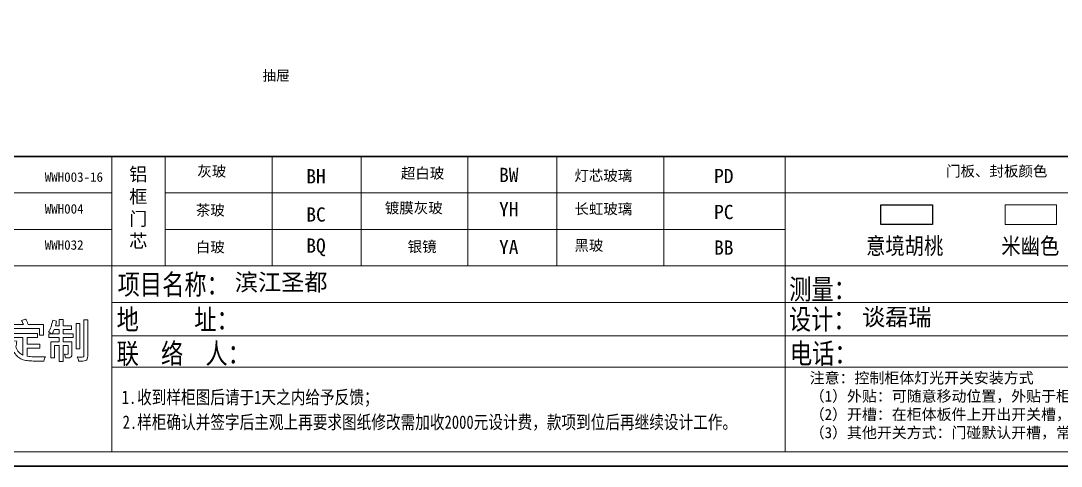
# Model space of a CAD drawing. Header units: millimetres. Extents: x 29318 to 134049, y -332664 to 3734.
# Drawn here: x 57236 to 63989, y -174661 to -171770 of the extents above; entities that cross this region are included whole.
import ezdxf

# ---------------------------------------------------------------- set-up
doc = ezdxf.new("R2010")
doc.units = ezdxf.units.MM
for name, color, linetype in [('03文字', 255, 'Continuous'), ('_U+56FE_U+5C42 1', 7, 'Continuous'), ('blue', 206, 'Continuous')]:
    doc.layers.add(name, color=color, linetype=linetype)
doc.layers.add('08打印', color=7, linetype='Continuous', plot=False)
doc.layers.add('内框图层', color=1, linetype='Continuous', plot=False)
for name, color, linetype, lineweight in [('222', 7, 'Continuous', 0), ('样柜柜体色', 30, 'Continuous', 9), ('样柜门板色', 4, 'Continuous', 18)]:
    doc.layers.add(name, color=color, linetype=linetype, lineweight=lineweight)
doc.styles.add('MtXpl__2', font='simhei.ttf')
doc.styles.add('宋体', font='', dxfattribs={"height": 40})
doc.styles.add('样式 4', font='', dxfattribs={"width": 0.8})
doc.styles.add('黑体', font='simhei.ttf')
doc.styles.get('宋体').set_extended_font_data('SimSun')
doc.styles.get('样式 4').set_extended_font_data('PMingLiU')

# ---------------------------------------------------------------- blocks, each defined once
blk = doc.blocks.new('莫干山标准图框8.9')
at = {"layer": '_U+56FE_U+5C42 1', "lineweight": 0}
blk.add_lwpolyline([(334724.4, 218231), (334703.1, 218231), (334703.1, 218088.4), (334724.4, 218088.4), (334724.4, 218231)], dxfattribs=at)
for points, knots in [([(334336.2, 218201.5), (334336.2, 218201.5), (334497.3, 218201.5), (334497.3, 218201.5), (334497.3, 218201.5), (334497.3, 218165.1), (334497.3, 218165.1), (334497.3, 218165.1), (334520.9, 218165.1), (334520.9, 218165.1), (334520.9, 218165.1), (334520.9, 218224.1), (334520.9, 218224.1), (334520.9, 218224.1), (334434, 218224.1), (334434, 218224.1), (334432.5, 218228.6), (334430.5, 218233.6), (334427.9, 218239.1), (334425.4, 218244.6), (334422.8, 218249.7), (334420.1, 218254.6), (334420.1, 218254.6), (334397.3, 218247.6), (334397.3, 218247.6), (334399.1, 218244), (334400.9, 218240.1), (334402.6, 218236), (334404.4, 218231.9), (334405.9, 218227.9), (334407.2, 218224.1), (334407.2, 218224.1), (334313.6, 218224.1), (334313.6, 218224.1), (334313.6, 218224.1), (334313.6, 218165.1), (334313.6, 218165.1), (334313.6, 218165.1), (334336.2, 218165.1), (334336.2, 218165.1), (334336.2, 218165.1), (334336.2, 218201.5), (334336.2, 218201.5)], [0, 0, 0, 0, 1, 1, 1, 2, 2, 2, 3, 3, 3, 4, 4, 4, 5, 5, 5, 6, 6, 6, 7, 7, 7, 8, 8, 8, 9, 9, 9, 10, 10, 10, 11, 11, 11, 12, 12, 12, 13, 13, 13, 14, 14, 14, 14]), ([(334630.8, 218196.2), (334630.8, 218196.2), (334678.2, 218196.2), (334678.2, 218196.2), (334678.2, 218196.2), (334678.2, 218217.8), (334678.2, 218217.8), (334678.2, 218217.8), (334630.8, 218217.8), (334630.8, 218217.8), (334630.8, 218217.8), (334630.8, 218252.1), (334630.8, 218252.1), (334630.8, 218252.1), (334609, 218252.1), (334609, 218252.1), (334609, 218252.1), (334609, 218217.8), (334609, 218217.8), (334609, 218217.8), (334587.4, 218217.8), (334587.4, 218217.8), (334588.5, 218221.9), (334589.7, 218226.2), (334590.7, 218230.5), (334591.8, 218234.8), (334592.9, 218239), (334593.8, 218243.3), (334593.8, 218243.3), (334572.3, 218248), (334572.3, 218248), (334569.9, 218235.6), (334566.7, 218223.5), (334562.7, 218211.6), (334558.6, 218199.8), (334553.9, 218189.5), (334548.4, 218181), (334551.2, 218179.9), (334554.6, 218178.6), (334558.5, 218177.1), (334562.4, 218175.5), (334565.5, 218174.1), (334567.8, 218172.7), (334567.8, 218172.7), (334550.7, 218172.7), (334550.7, 218172.7), (334550.7, 218172.7), (334550.7, 218150.8), (334550.7, 218150.8), (334550.7, 218150.8), (334609, 218150.8), (334609, 218150.8), (334609, 218150.8), (334609, 218127.8), (334609, 218127.8), (334609, 218127.8), (334561.3, 218127.8), (334561.3, 218127.8), (334561.3, 218127.8), (334561.3, 218037.6), (334561.3, 218037.6), (334561.3, 218037.6), (334581.9, 218037.6), (334581.9, 218037.6), (334581.9, 218037.6), (334581.9, 218106.4), (334581.9, 218106.4), (334581.9, 218106.4), (334609, 218106.4), (334609, 218106.4), (334609, 218106.4), (334609, 218017.2), (334609, 218017.2), (334609, 218017.2), (334630.8, 218017.2), (334630.8, 218017.2), (334630.8, 218017.2), (334630.8, 218106.4), (334630.8, 218106.4), (334630.8, 218106.4), (334659.6, 218106.4), (334659.6, 218106.4), (334659.6, 218106.4), (334659.6, 218060.6), (334659.6, 218060.6), (334659.6, 218058.3), (334658.5, 218057.2), (334656.4, 218057.2), (334655.1, 218057), (334652.7, 218056.9), (334649.3, 218056.9), (334645.9, 218056.9), (334642, 218057), (334637.5, 218057.2), (334639, 218054.3), (334640.3, 218050.9), (334641.5, 218047), (334642.7, 218043.1), (334643.4, 218039.8), (334643.7, 218036.8), (334650.2, 218036.7), (334655.8, 218036.8), (334660.5, 218037.1), (334665.2, 218037.4), (334669.2, 218038.5), (334672.5, 218040.4), (334675.8, 218042.3), (334678, 218044.8), (334679, 218047.9), (334680, 218051), (334680.5, 218055.1), (334680.5, 218060), (334680.5, 218060), (334680.5, 218127.8), (334680.5, 218127.8), (334680.5, 218127.8), (334630.8, 218127.8), (334630.8, 218127.8), (334630.8, 218127.8), (334630.8, 218150.8), (334630.8, 218150.8), (334630.8, 218150.8), (334687.9, 218150.8), (334687.9, 218150.8), (334687.9, 218150.8), (334687.9, 218172.7), (334687.9, 218172.7), (334687.9, 218172.7), (334630.8, 218172.7), (334630.8, 218172.7), (334630.8, 218172.7), (334630.8, 218196.2), (334630.8, 218196.2)], [0, 0, 0, 0, 1, 1, 1, 2, 2, 2, 3, 3, 3, 4, 4, 4, 5, 5, 5, 6, 6, 6, 7, 7, 7, 8, 8, 8, 9, 9, 9, 10, 10, 10, 11, 11, 11, 12, 12, 12, 13, 13, 13, 14, 14, 14, 15, 15, 15, 16, 16, 16, 17, 17, 17, 18, 18, 18, 19, 19, 19, 20, 20, 20, 21, 21, 21, 22, 22, 22, 23, 23, 23, 24, 24, 24, 25, 25, 25, 26, 26, 26, 27, 27, 27, 28, 28, 28, 29, 29, 29, 30, 30, 30, 31, 31, 31, 32, 32, 32, 33, 33, 33, 34, 34, 34, 35, 35, 35, 36, 36, 36, 37, 37, 37, 38, 38, 38, 39, 39, 39, 40, 40, 40, 41, 41, 41, 42, 42, 42, 43, 43, 43, 44, 44, 44, 44]), ([(334746.8, 218250), (334746.8, 218250), (334746.8, 218047.4), (334746.8, 218047.4), (334746.8, 218045.3), (334746.4, 218043.9), (334745.6, 218043.1), (334744.9, 218042.4), (334743.5, 218042), (334741.5, 218042), (334739.4, 218041.8), (334735.3, 218041.7), (334729.4, 218041.7), (334723.4, 218041.7), (334717, 218041.9), (334710, 218042.3), (334711.7, 218038.8), (334713.2, 218034.7), (334714.6, 218029.9), (334716, 218025.1), (334717, 218021), (334717.5, 218017.8), (334726.9, 218017.8), (334735, 218018), (334741.8, 218018.5), (334748.6, 218019), (334754, 218020.3), (334757.9, 218022.4), (334762.1, 218024.5), (334765, 218027.4), (334766.6, 218031.2), (334768.3, 218034.9), (334769.1, 218040.4), (334769.1, 218047.7), (334769.1, 218047.7), (334769.1, 218250), (334769.1, 218250), (334769.1, 218250), (334746.8, 218250), (334746.8, 218250)], [0, 0, 0, 0, 1, 1, 1, 2, 2, 2, 3, 3, 3, 4, 4, 4, 5, 5, 5, 6, 6, 6, 7, 7, 7, 8, 8, 8, 9, 9, 9, 10, 10, 10, 11, 11, 11, 12, 12, 12, 13, 13, 13, 13]), ([(334609, 218172.7), (334609, 218172.7), (334569, 218172.7), (334569, 218172.7), (334571, 218176), (334572.9, 218179.6), (334574.7, 218183.5), (334576.5, 218187.5), (334578.3, 218191.7), (334579.9, 218196.2), (334579.9, 218196.2), (334609, 218196.2), (334609, 218196.2), (334609, 218196.2), (334609, 218172.7), (334609, 218172.7)], [0, 0, 0, 0, 1, 1, 1, 2, 2, 2, 3, 3, 3, 4, 4, 4, 5, 5, 5, 5]), ([(334496.3, 218043.4), (334489.5, 218043.4), (334483.2, 218043.4), (334477.3, 218043.4), (334471.5, 218043.4), (334467.1, 218043.4), (334464.3, 218043.4), (334458, 218043.4), (334451.9, 218043.6), (334445.9, 218043.9), (334440, 218044.3), (334434.3, 218045), (334428.8, 218046), (334428.8, 218046), (334428.8, 218091.1), (334428.8, 218091.1), (334428.8, 218091.1), (334499.8, 218091.1), (334499.8, 218091.1), (334499.8, 218091.1), (334499.8, 218113.5), (334499.8, 218113.5), (334499.8, 218113.5), (334428.8, 218113.5), (334428.8, 218113.5), (334428.8, 218113.5), (334428.8, 218150.9), (334428.8, 218150.9), (334428.8, 218150.9), (334487.4, 218150.9), (334487.4, 218150.9), (334487.4, 218150.9), (334487.4, 218173.6), (334487.4, 218173.6), (334487.4, 218173.6), (334347.6, 218173.6), (334347.6, 218173.6), (334347.6, 218173.6), (334347.6, 218150.9), (334347.6, 218150.9), (334347.6, 218150.9), (334405, 218150.9), (334405, 218150.9), (334405, 218150.9), (334405, 218052.7), (334405, 218052.7), (334396.2, 218056.6), (334388.4, 218062.2), (334381.6, 218069.5), (334374.9, 218076.7), (334369.2, 218086.4), (334364.8, 218098.6), (334366.1, 218103.6), (334367.2, 218108.8), (334368, 218114.3), (334368.8, 218119.8), (334369.6, 218125.4), (334370.5, 218131.1), (334370.5, 218131.1), (334347.1, 218133.6), (334347.1, 218133.6), (334344.7, 218110.8), (334340, 218090.6), (334333.1, 218073.2), (334326.3, 218055.7), (334316, 218041.7), (334302.5, 218031), (334303.8, 218030.2), (334305.3, 218029.1), (334307.1, 218027.7), (334308.8, 218026.3), (334310.5, 218024.9), (334312.3, 218023.3), (334314, 218021.8), (334315.7, 218020.2), (334317.2, 218018.7), (334318.8, 218017.1), (334320, 218015.8), (334320.8, 218014.8), (334328.6, 218021.9), (334335.4, 218029.9), (334341.2, 218038.9), (334347, 218047.9), (334351.9, 218057.9), (334356.1, 218068.9), (334361.7, 218058.6), (334368.2, 218050.3), (334375.4, 218043.8), (334382.7, 218037.4), (334390.8, 218032.3), (334399.8, 218028.7), (334408.7, 218025.1), (334418.4, 218022.7), (334428.9, 218021.4), (334439.5, 218020.1), (334450.8, 218019.4), (334463.1, 218019.4), (334463.1, 218019.4), (334522.4, 218019.4), (334522.4, 218019.4), (334522.9, 218023), (334524, 218027.3), (334525.6, 218032.1), (334527.3, 218036.9), (334529, 218040.7), (334530.8, 218043.7), (334527.4, 218043.7), (334522.4, 218043.6), (334516.1, 218043.5), (334509.7, 218043.5), (334503.1, 218043.4), (334496.3, 218043.4)], [0, 0, 0, 0, 1, 1, 1, 2, 2, 2, 3, 3, 3, 4, 4, 4, 5, 5, 5, 6, 6, 6, 7, 7, 7, 8, 8, 8, 9, 9, 9, 10, 10, 10, 11, 11, 11, 12, 12, 12, 13, 13, 13, 14, 14, 14, 15, 15, 15, 16, 16, 16, 17, 17, 17, 18, 18, 18, 19, 19, 19, 20, 20, 20, 21, 21, 21, 22, 22, 22, 23, 23, 23, 24, 24, 24, 25, 25, 25, 26, 26, 26, 27, 27, 27, 28, 28, 28, 29, 29, 29, 30, 30, 30, 31, 31, 31, 32, 32, 32, 33, 33, 33, 34, 34, 34, 35, 35, 35, 36, 36, 36, 37, 37, 37, 37])]:
    blk.add_open_spline(points, degree=3, knots=knots, dxfattribs=at)
at = {"layer": 'blue', "color": 5, "lineweight": 25}
blk.add_line((331947, 217428.5), (344647.8, 217428.5), dxfattribs=at)
at = {"layer": '样柜柜体色'}
for p, q in [((342883.6, 219168.4), (332027.2, 219168.4)), ((334904.5, 217508.7), (334904.5, 219168.4)), ((335204.5, 218553.4), (335204.5, 219168.4)), ((335804.5, 218553.4), (335804.5, 219168.4)), ((336304.5, 218553.4), (336304.5, 219168.4)), ((336904.5, 218553.4), (336904.5, 219168.4)), ((337404.5, 218553.4), (337404.5, 219168.4)), ((338004.5, 218553.4), (338004.5, 219168.4)), ((338686.9, 219168.4), (338686.9, 217984.7)), ((334904.5, 218963.4), (332327.2, 218963.4)), ((338686.9, 218963.4), (335204.5, 218963.4)), ((338686.9, 218963.4), (342883.6, 218963.4)), ((334904.5, 218758.4), (332327.2, 218758.4)), ((338686.9, 218758.4), (335204.5, 218758.4)), ((342883.6, 218553.4), (332027.2, 218553.4)), ((334904.5, 218348.3), (342883.6, 218348.3)), ((334904.5, 218160.2), (342883.6, 218160.2)), ((334904.5, 217984.7), (342883.6, 217984.7)), ((338686.9, 217984.7), (338686.9, 217508.7)), ((344567.6, 217508.7), (332027.2, 217508.7))]:
    blk.add_line(p, q, dxfattribs=at)
at = {"color": 0, "ltscale": 3, "attachment_point": 1, "style": '黑体'}
for s, insert, char_height, width in [('{\\fSimHei|b0|i0|c134|p49;铝框门芯}', (335001.8, 219105.9), 74.984, 119.301), ('{\\fSimHei|b0|i0|c134|p49;灰玻}', (335384.7, 219115.2), 59.631, 867.996), ('{\\fSimHei|b0|i0|c134|p49;超白玻}', (336527.9, 219104.1), 59.631, 690.85), ('{\\fSimHei|b0|i0|c134|p49;门板、封板颜色}', (339590.7, 219116), 59.631, 690.85), ('{\\H0.66667x;\\C256;WWH003-16}', (334527.6, 219079.7), 80.1, 690.85), ('{\\fSimHei|b0|i0|c134|p49;BH}', (335996.8, 219097.3), 80.1, 690.85), ('{\\fSimHei|b0|i0|c134|p49;BW}', (337079.7, 219105), 80.1, 690.85), ('{\\fSimHei|b0|i0|c134|p49;灯芯玻璃}', (337502.8, 219090.8), 59.631, 690.85), ('{\\fSimHei|b0|i0|c134|p49;PD}', (338287.6, 219098.8), 80.1, 690.85), ('{\\H0.66667x;\\C256;WWH004}', (334527.6, 218901), 80.1, 690.85), ('{\\fSimHei|b0|i0|c134|p49;茶玻}', (335376.3, 218896.7), 59.631, 690.85), ('{\\fSimHei|b0|i0|c134|p49;BC}', (335996.8, 218882.6), 80.1, 690.85), ('{\\fSimHei|b0|i0|c134|p49;镀膜灰玻}', (336437.6, 218908.9), 59.631, 690.85), ('{\\fSimHei|b0|i0|c134|p49;YH}', (337079.7, 218913.1), 80.1, 690.85), ('{\\fSimHei|b0|i0|c134|p49;长虹玻璃}', (337502.8, 218903.6), 59.631, 690.85), ('{\\fSimHei|b0|i0|c134|p49;PC}', (338287.6, 218896.6), 80.1, 690.85), ('{\\fSimHei|b0|i0|c134|p49;BQ}', (335996.8, 218708), 80.1, 690.85), ('{\\fSimHei|b0|i0|c134|p49;黑玻}', (337502.8, 218698.5), 59.631, 690.85), ('{\\fSimSun|b0|i0|c134|p2;\\C256;WWH032}', (334527.6, 218698.1), 53.4, 690.85), ('{\\fSimHei|b0|i0|c134|p49;白玻}', (335376.3, 218689.4), 59.631, 690.85), ('{\\fSimHei|b0|i0|c134|p49;银镜}', (336566, 218691.9), 59.631, 690.85), ('{\\fSimHei|b0|i0|c134|p49;YA}', (337079.7, 218699.9), 80.1, 690.85), ('{\\fSimHei|b0|i0|c134|p49;BB}', (338287.6, 218696.9), 80.1, 690.85), ('{\\fSimHei|b1|i0|c134|p49;注意：控制柜体灯光开关安装方式\\P（1）外贴：可随意移动位置，外贴于柜体上或其他地方，无特殊需求，开关默认外贴。\\P（2）开槽：在柜体板件上开出开关槽，开关嵌在固定位置，不可移动，特殊柜体或有需求可开槽\\P（3）其他开关方式：门碰默认开槽，常亮无开关，具体请以图纸备注内容为准。}', (338824.8, 217955.3), 61.478, 4131.556)]:
    blk.add_mtext(s, dxfattribs=dict(at, insert=insert, char_height=char_height, width=width))
at = {"layer": '222', "style": 'MtXpl__2', "width": 0.8}
for s, height, p in [('项目名称：', 114.48, (334936.9, 218392.2)), ('测量：', 114.48, (338709.4, 218365.6)), ('地     址：', 114.48, (334931.1, 218195.3)), ('设计：', 114.48, (338707.9, 218196.6)), ('联  络  人：', 114.48, (334931.1, 218004.1)), ('电话：', 114.48, (338713.6, 218004.8)), ('收到样柜图后请于1天之内给予反馈；', 75.334, (335046.3, 217778.4))]:
    blk.add_text(s, height=height, dxfattribs=at).set_placement(p)
at = {"layer": '222', "color": 7, "style": 'MtXpl__2', "width": 0.8}
for s, height, p in [('1.', 75.33, (334959.7, 217778.4)), ('2.样柜确认并签字后主观上再要求图纸修改需加收2000元设计费，款项到位后再继续设计工作。', 75.334, (334964.7, 217638.5))]:
    blk.add_text(s, height=height, dxfattribs=at).set_placement(p)

msp = doc.modelspace()

# ---------------------------------------------------------------- linework, layer by layer
at = {"color": 30}
msp.add_lwpolyline([(62818.7, -172963.41), (63153.76, -172963.41), (63153.76, -173091.67), (62818.7, -173091.67)], close=True, dxfattribs=at)
at = {"layer": '08打印'}
msp.add_lwpolyline([(54409.49, -164931.63), (69085.49, -164931.63), (69085.49, -174661.06), (54409.49, -174661.06)], close=True, dxfattribs=at)
msp.add_lwpolyline([(54409.49, -164931.63), (69085.49, -164931.63), (69085.49, -174661.06), (54409.49, -174661.06)], close=True, dxfattribs=at)
at = {"layer": '内框图层'}
for points in [[(54502.16, -165024.29), (67046.95, -165024.29), (67046.95, -172650.56), (54502.16, -172650.56)], [(54502.16, -172650.56), (67046.95, -172650.56), (67046.95, -165024.29), (54502.16, -165024.29)]]:
    msp.add_lwpolyline(points, close=True, dxfattribs=at)
at = {"layer": '样柜门板色', "ltscale": 3}
msp.add_lwpolyline([(63624.58, -172963.41), (63959.64, -172963.41), (63959.64, -173091.67), (63624.58, -173091.67)], close=True, dxfattribs=at)

# ---------------------------------------------------------------- block references
at = {"xscale": 1.155517762664728, "yscale": 1.155517762664728, "zscale": 1.155517762664728}
msp.add_blockref('莫干山标准图框8.9', (-329161.12, -425903.54), dxfattribs=at)

# ---------------------------------------------------------------- texts
at = {"layer": '03文字', "style": '宋体', "width": 0.85}
for s, p in [('意境胡桃', (62722.98, -173285.07)), ('米幽色', (63600.89, -173285.07))]:
    msp.add_text(s, height=108.105, dxfattribs=at).set_placement(p)
at = {"layer": '03文字', "char_height": 110.261, "width": 1112.622, "attachment_point": 1, "style": '宋体'}
for s, insert in [('滨江圣都', (58625.19, -173411.65)), ('谈磊瑞', (62696.45, -173637.55))]:
    msp.add_mtext(s, dxfattribs=dict(at, insert=insert))

# ---------------------------------------------------------------- next in the draw order: texts
at = {"insert": (58804.93, -172092.81), "char_height": 65, "width": 289.7342, "attachment_point": 1, "style": '样式 4', "bg_fill": 2}
msp.add_mtext('{\\fSimSun|b0|i0|c136|p50;\\W1;\\C0;抽屉}', dxfattribs=at)

doc.saveas('drawing.dxf')
